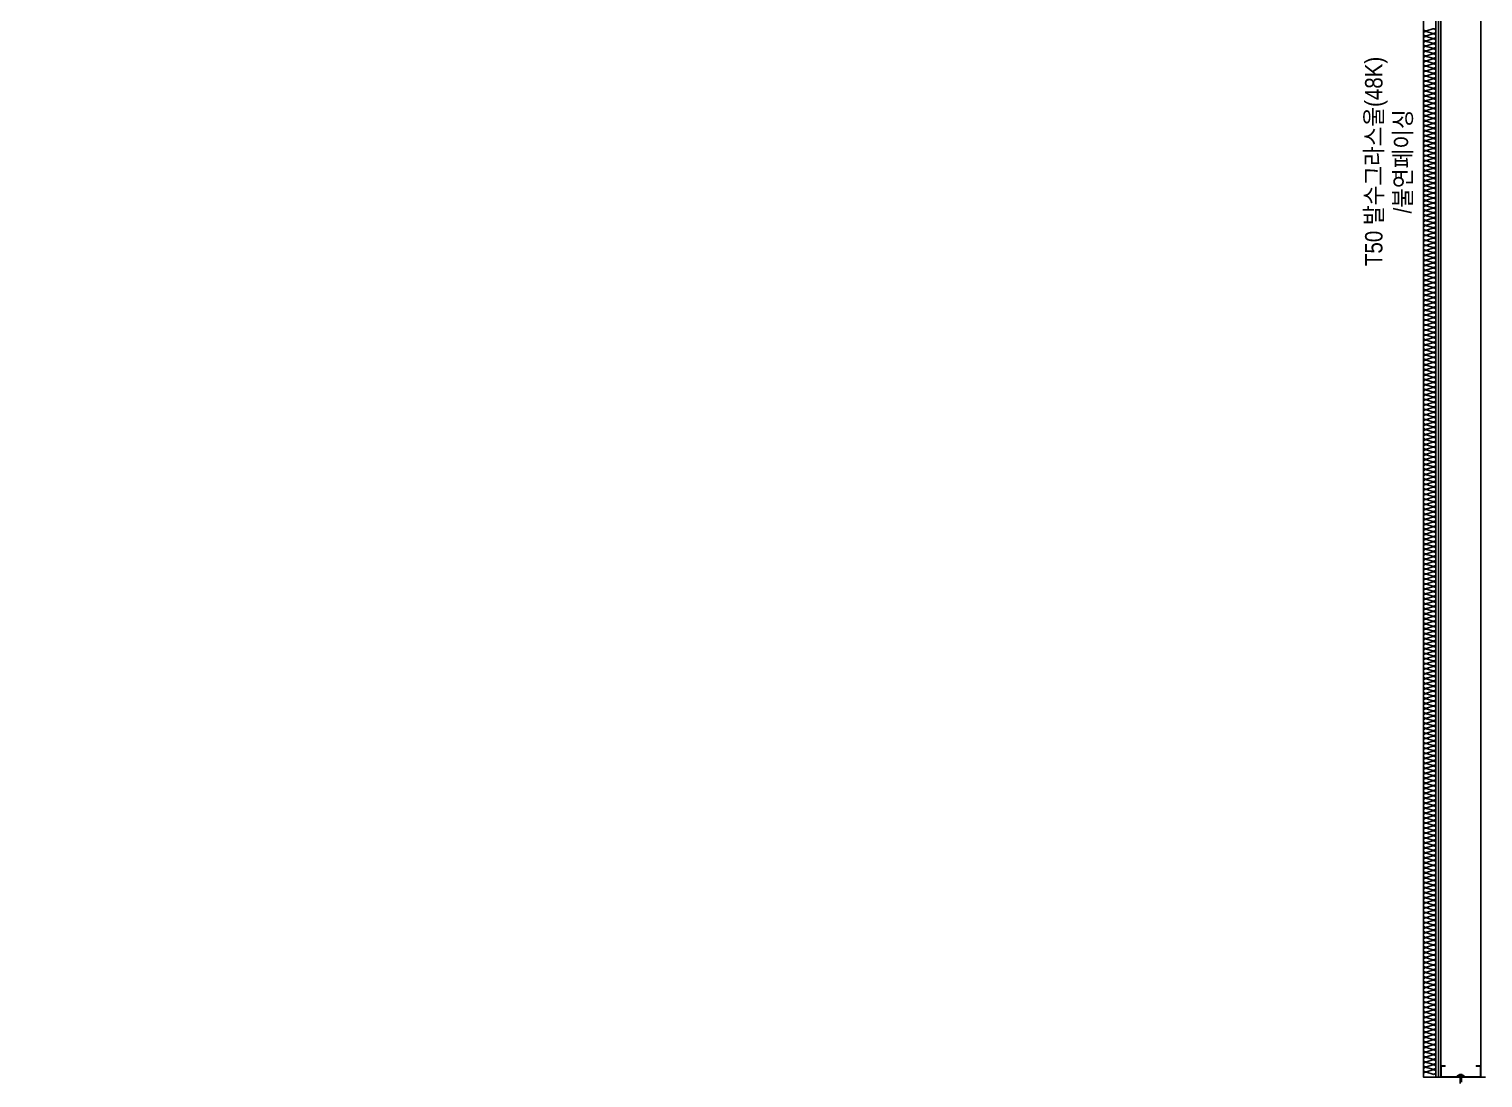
# Model space of a CAD drawing. Header units: millimetres. Extents: x 19868 to 801382, y -4805 to 85279.
# Drawn here: x 359638 to 365477, y 35025 to 39237 of the extents above; entities that cross this region are included whole.
import ezdxf
from ezdxf.enums import TextEntityAlignment as Align

# ---------------------------------------------------------------- set-up
doc = ezdxf.new("R2010")
doc.units = ezdxf.units.MM
doc.header["$LTSCALE"] = 250
for name, color, linetype in [('8입면선', 8, 'Continuous'), ('A-WALL-D', 7, 'Continuous'), ('GAGAM-DT', 7, 'Continuous'), ('ISL', 251, 'Continuous'), ('입면', 7, 'Continuous')]:
    doc.layers.add(name, color=color, linetype=linetype)
doc.layers.add('CK', color=221, linetype='Continuous', plot=False)
doc.layers.add('NOPLOT-단열', color=225, linetype='Continuous', plot=False)
doc.styles.add('Gdim', font='')
doc.styles.get('Gdim').set_extended_font_data('Dotum')

# ---------------------------------------------------------------- blocks, each defined once
blk = doc.blocks.new('*U118')
at = {"layer": '8입면선', "color": 8}
blk.add_line((3316397.6, 472011.4), (3316397.6, 480191.4), dxfattribs=at)
at = {"layer": 'A-WALL-D'}
for p, q in [((3316387.6, 480191.4), (3316387.6, 472011.4)), ((3316407.6, 472021.4), (3316407.6, 480191.4)), ((3316567.6, 472021.4), (3316567.6, 480191.4)), ((3316407.6, 472011.4), (3316387.6, 472011.4)), ((3316587.6, 472011.4), (3316567.6, 472011.4))]:
    blk.add_line(p, q, dxfattribs=at)
at = {"layer": 'CK', "linetype": 'Continuous'}
blk.add_line((3316472.9, 472011.4), (3316502.3, 472011.4), dxfattribs=at)
at = {"layer": 'GAGAM-DT', "color": 8}
for p, q in [((3316482.8, 472017.2), (3316482.8, 472020.7)), ((3316492.7, 472017.2), (3316482.8, 472017.2)), ((3316491.2, 472022.2), (3316484.3, 472022.2)), ((3316485.3, 472017.2), (3316485.3, 472022.2)), ((3316485.3, 472017.2), (3316485.3, 471985.8)), ((3316490.3, 472017.2), (3316490.3, 472022.2)), ((3316490.3, 472017.2), (3316490.3, 471991.3)), ((3316492.7, 472017.2), (3316492.7, 472020.7))]:
    blk.add_line(p, q, dxfattribs=at)
for centre, start, end in [((3316484.3, 472020.7), 90, 180), ((3316491.2, 472020.7), 0, 90)]:
    blk.add_arc(centre, 1.51, start, end, dxfattribs=at)
at = {"layer": '입면', "color": 6}
for p, q in [((3316425.4, 472056.4), (3316407.6, 472056.4)), ((3316407.6, 472056.4), (3316407.6, 472011.4)), ((3316408.8, 472012.6), (3316408.8, 472055.2)), ((3316408.8, 472055.2), (3316425.4, 472055.2)), ((3316425.4, 472055.2), (3316425.4, 472056.4)), ((3316567.6, 472056.4), (3316549.8, 472056.4)), ((3316549.8, 472056.4), (3316549.8, 472055.2)), ((3316549.8, 472055.2), (3316566.4, 472055.2)), ((3316566.4, 472055.2), (3316566.4, 472012.6)), ((3316567.6, 472011.4), (3316567.6, 472056.4)), ((3316407.6, 472011.4), (3316472.9, 472011.4)), ((3316472.4, 472012.6), (3316408.8, 472012.6)), ((3316477.4, 472018.5), (3316472.4, 472012.6)), ((3316472.9, 472011.4), (3316477.9, 472017.3)), ((3316497.8, 472018.5), (3316477.4, 472018.5)), ((3316477.9, 472017.3), (3316497.3, 472017.3)), ((3316497.3, 472017.3), (3316502.3, 472011.4)), ((3316502.8, 472012.6), (3316497.8, 472018.5)), ((3316502.3, 472011.4), (3316567.6, 472011.4)), ((3316566.4, 472012.6), (3316502.8, 472012.6))]:
    blk.add_line(p, q, dxfattribs=at)

msp = doc.modelspace()

# ---------------------------------------------------------------- linework, layer by layer
at = {"layer": 'ISL'}
msp.add_lwpolyline([(345088.2, 35028.9), (345138.2, 35028.9), (345138.2, 43298.9), (348338.2, 43298.9), (348338.2, 42178.9), (349438.2, 42178.9), (349438.2, 43298.9), (359438.2, 43298.9), (359438.2, 42378.9), (360338.2, 42378.9), (360338.2, 43298.9), (364438.2, 43298.9), (364438.2, 42378.9), (365238.2, 42378.9), (365238.2, 35028.9), (365288.2, 35028.9)], dxfattribs=at)
msp.add_lwpolyline([(365238.2, 39238.9, 0.509267), (365250.3, 39230.1), (365276.1, 39237.8, -1.372593), (365276.1, 39220.1), (365250.3, 39227.8, 0.509267), (365238.2, 39218.9, 0.509267), (365250.3, 39210.1), (365276.1, 39217.8, -1.372593), (365276.1, 39200.1), (365250.3, 39207.8, 0.509267), (365238.2, 39198.9, 0.509267), (365250.3, 39190.1), (365276.1, 39197.8, -1.372593), (365276.1, 39180.1), (365250.3, 39187.8, 0.509267), (365238.2, 39178.9, 0.509267), (365250.3, 39170.1), (365276.1, 39177.8, -1.372593), (365276.1, 39160.1), (365250.3, 39167.8, 0.509267), (365238.2, 39158.9, 0.509267), (365250.3, 39150.1), (365276.1, 39157.8, -1.372593), (365276.1, 39140.1), (365250.3, 39147.8, 0.509267), (365238.2, 39138.9, 0.509267), (365250.3, 39130.1), (365276.1, 39137.8, -1.372593), (365276.1, 39120.1), (365250.3, 39127.8, 0.509267), (365238.2, 39118.9, 0.509267), (365250.3, 39110.1), (365276.1, 39117.8, -1.372593), (365276.1, 39100.1), (365250.3, 39107.8, 0.509267), (365238.2, 39098.9, 0.509267), (365250.3, 39090.1), (365276.1, 39097.8, -1.372593), (365276.1, 39080.1), (365250.3, 39087.8, 0.509267), (365238.2, 39078.9, 0.509267), (365250.3, 39070.1), (365276.1, 39077.8, -1.372593), (365276.1, 39060.1), (365250.3, 39067.8, 0.509267), (365238.2, 39058.9, 0.509267), (365250.3, 39050.1), (365276.1, 39057.8, -1.372593), (365276.1, 39040.1), (365250.3, 39047.8, 0.509267), (365238.2, 39038.9, 0.509267), (365250.3, 39030.1), (365276.1, 39037.8, -1.372593), (365276.1, 39020.1), (365250.3, 39027.8, 0.509267), (365238.2, 39018.9, 0.509267), (365250.3, 39010.1), (365276.1, 39017.8, -1.372593), (365276.1, 39000.1), (365250.3, 39007.8, 0.509267), (365238.2, 38998.9, 0.509267), (365250.3, 38990.1), (365276.1, 38997.8, -1.372593), (365276.1, 38980.1), (365250.3, 38987.8, 0.509267), (365238.2, 38978.9, 0.509267), (365250.3, 38970.1), (365276.1, 38977.8, -1.372593), (365276.1, 38960.1), (365250.3, 38967.8, 0.509267), (365238.2, 38958.9, 0.509267), (365250.3, 38950.1), (365276.1, 38957.8, -1.372593), (365276.1, 38940.1), (365250.3, 38947.8, 0.509267), (365238.2, 38938.9, 0.509267), (365250.3, 38930.1), (365276.1, 38937.8, -1.372593), (365276.1, 38920.1), (365250.3, 38927.8, 0.509267), (365238.2, 38918.9, 0.509267), (365250.3, 38910.1), (365276.1, 38917.8, -1.372593), (365276.1, 38900.1), (365250.3, 38907.8, 0.509267), (365238.2, 38898.9, 0.509267), (365250.3, 38890.1), (365276.1, 38897.8, -1.372593), (365276.1, 38880.1), (365250.3, 38887.8, 0.509267), (365238.2, 38878.9, 0.509267), (365250.3, 38870.1), (365276.1, 38877.8, -1.372593), (365276.1, 38860.1), (365250.3, 38867.8, 0.509267), (365238.2, 38858.9, 0.509267), (365250.3, 38850.1), (365276.1, 38857.8, -1.372593), (365276.1, 38840.1), (365250.3, 38847.8, 0.509267), (365238.2, 38838.9, 0.509267), (365250.3, 38830.1), (365276.1, 38837.8, -1.372593), (365276.1, 38820.1), (365250.3, 38827.8, 0.509267), (365238.2, 38818.9, 0.509267), (365250.3, 38810.1), (365276.1, 38817.8, -1.372593), (365276.1, 38800.1), (365250.3, 38807.8, 0.509267), (365238.2, 38798.9, 0.509267), (365250.3, 38790.1), (365276.1, 38797.8, -1.372593), (365276.1, 38780.1), (365250.3, 38787.8, 0.509267), (365238.2, 38778.9, 0.509267), (365250.3, 38770.1), (365276.1, 38777.8, -1.372593), (365276.1, 38760.1), (365250.3, 38767.8, 0.509267), (365238.2, 38758.9, 0.509267), (365250.3, 38750.1), (365276.1, 38757.8, -1.372593), (365276.1, 38740.1), (365250.3, 38747.8, 0.509267), (365238.2, 38738.9, 0.509267), (365250.3, 38730.1), (365276.1, 38737.8, -1.372593), (365276.1, 38720.1), (365250.3, 38727.8, 0.509267), (365238.2, 38718.9, 0.509267), (365250.3, 38710.1), (365276.1, 38717.8, -1.372593), (365276.1, 38700.1), (365250.3, 38707.8, 0.509267), (365238.2, 38698.9, 0.509267), (365250.3, 38690.1), (365276.1, 38697.8, -1.372593), (365276.1, 38680.1), (365250.3, 38687.8, 0.509267), (365238.2, 38678.9, 0.509267), (365250.3, 38670.1), (365276.1, 38677.8, -1.372593), (365276.1, 38660.1), (365250.3, 38667.8, 0.509267), (365238.2, 38658.9, 0.509267), (365250.3, 38650.1), (365276.1, 38657.8, -1.372593), (365276.1, 38640.1), (365250.3, 38647.8, 0.509267), (365238.2, 38638.9, 0.509267), (365250.3, 38630.1), (365276.1, 38637.8, -1.372593), (365276.1, 38620.1), (365250.3, 38627.8, 0.509267), (365238.2, 38618.9, 0.509267), (365250.3, 38610.1), (365276.1, 38617.8, -1.372593), (365276.1, 38600.1), (365250.3, 38607.8, 0.509267), (365238.2, 38598.9, 0.509267), (365250.3, 38590.1), (365276.1, 38597.8, -1.372593), (365276.1, 38580.1), (365250.3, 38587.8, 0.509267), (365238.2, 38578.9, 0.509267), (365250.3, 38570.1), (365276.1, 38577.8, -1.372593), (365276.1, 38560.1), (365250.3, 38567.8, 0.509267), (365238.2, 38558.9, 0.509267), (365250.3, 38550.1), (365276.1, 38557.8, -1.372593), (365276.1, 38540.1), (365250.3, 38547.8, 0.509267), (365238.2, 38538.9, 0.509267), (365250.3, 38530.1), (365276.1, 38537.8, -1.372593), (365276.1, 38520.1), (365250.3, 38527.8, 0.509267), (365238.2, 38518.9, 0.509267), (365250.3, 38510.1), (365276.1, 38517.8, -1.372593), (365276.1, 38500.1), (365250.3, 38507.8, 0.509267), (365238.2, 38498.9, 0.509267), (365250.3, 38490.1), (365276.1, 38497.8, -1.372593), (365276.1, 38480.1), (365250.3, 38487.8, 0.509267), (365238.2, 38478.9, 0.509267), (365250.3, 38470.1), (365276.1, 38477.8, -1.372593), (365276.1, 38460.1), (365250.3, 38467.8, 0.509267), (365238.2, 38458.9, 0.509267), (365250.3, 38450.1), (365276.1, 38457.8, -1.372593), (365276.1, 38440.1), (365250.3, 38447.8, 0.509267), (365238.2, 38438.9, 0.509267), (365250.3, 38430.1), (365276.1, 38437.8, -1.372593), (365276.1, 38420.1), (365250.3, 38427.8, 0.509267), (365238.2, 38418.9, 0.509267), (365250.3, 38410.1), (365276.1, 38417.8, -1.372593), (365276.1, 38400.1), (365250.3, 38407.8, 0.509267), (365238.2, 38398.9, 0.509267), (365250.3, 38390.1), (365276.1, 38397.8, -1.372593), (365276.1, 38380.1), (365250.3, 38387.8, 0.509267), (365238.2, 38378.9, 0.509267), (365250.3, 38370.1), (365276.1, 38377.8, -1.372593), (365276.1, 38360.1), (365250.3, 38367.8, 0.509267), (365238.2, 38358.9, 0.509267), (365250.3, 38350.1), (365276.1, 38357.8, -1.372593), (365276.1, 38340.1), (365250.3, 38347.8, 0.509267), (365238.2, 38338.9, 0.509267), (365250.3, 38330.1), (365276.1, 38337.8, -1.372593), (365276.1, 38320.1), (365250.3, 38327.8, 0.509267), (365238.2, 38318.9, 0.509267), (365250.3, 38310.1), (365276.1, 38317.8, -1.372593), (365276.1, 38300.1), (365250.3, 38307.8, 0.509267), (365238.2, 38298.9, 0.509267), (365250.3, 38290.1), (365276.1, 38297.8, -1.372593), (365276.1, 38280.1), (365250.3, 38287.8, 0.509267), (365238.2, 38278.9, 0.509267), (365250.3, 38270.1), (365276.1, 38277.8, -1.372593), (365276.1, 38260.1), (365250.3, 38267.8, 0.509267), (365238.2, 38258.9, 0.509267), (365250.3, 38250.1), (365276.1, 38257.8, -1.372593), (365276.1, 38240.1), (365250.3, 38247.8, 0.509267), (365238.2, 38238.9, 0.509267), (365250.3, 38230.1), (365276.1, 38237.8, -1.372593), (365276.1, 38220.1), (365250.3, 38227.8, 0.509267), (365238.2, 38218.9, 0.509267), (365250.3, 38210.1), (365276.1, 38217.8, -1.372593), (365276.1, 38200.1), (365250.3, 38207.8, 0.509267), (365238.2, 38198.9, 0.509267), (365250.3, 38190.1), (365276.1, 38197.8, -1.372593), (365276.1, 38180.1), (365250.3, 38187.8, 0.509267), (365238.2, 38178.9, 0.509267), (365250.3, 38170.1), (365276.1, 38177.8, -1.372593), (365276.1, 38160.1), (365250.3, 38167.8, 0.509267), (365238.2, 38158.9, 0.509267), (365250.3, 38150.1), (365276.1, 38157.8, -1.372593), (365276.1, 38140.1), (365250.3, 38147.8, 0.509267), (365238.2, 38138.9, 0.509267), (365250.3, 38130.1), (365276.1, 38137.8, -1.372593), (365276.1, 38120.1), (365250.3, 38127.8, 0.509267), (365238.2, 38118.9, 0.509267), (365250.3, 38110.1), (365276.1, 38117.8, -1.372593), (365276.1, 38100.1), (365250.3, 38107.8, 0.509267), (365238.2, 38098.9, 0.509267), (365250.3, 38090.1), (365276.1, 38097.8, -1.372593), (365276.1, 38080.1), (365250.3, 38087.8, 0.509267), (365238.2, 38078.9, 0.509267), (365250.3, 38070.1), (365276.1, 38077.8, -1.372593), (365276.1, 38060.1), (365250.3, 38067.8, 0.509267), (365238.2, 38058.9, 0.509267), (365250.3, 38050.1), (365276.1, 38057.8, -1.372593), (365276.1, 38040.1), (365250.3, 38047.8, 0.509267), (365238.2, 38038.9, 0.509267), (365250.3, 38030.1), (365276.1, 38037.8, -1.372593), (365276.1, 38020.1), (365250.3, 38027.8, 0.509267), (365238.2, 38018.9, 0.509267), (365250.3, 38010.1), (365276.1, 38017.8, -1.372593), (365276.1, 38000.1), (365250.3, 38007.8, 0.509267), (365238.2, 37998.9, 0.509267), (365250.3, 37990.1), (365276.1, 37997.8, -1.372593), (365276.1, 37980.1), (365250.3, 37987.8, 0.509267), (365238.2, 37978.9, 0.509267), (365250.3, 37970.1), (365276.1, 37977.8, -1.372593), (365276.1, 37960.1), (365250.3, 37967.8, 0.509267), (365238.2, 37958.9, 0.509267), (365250.3, 37950.1), (365276.1, 37957.8, -1.372593), (365276.1, 37940.1), (365250.3, 37947.8, 0.509267), (365238.2, 37938.9, 0.509267), (365250.3, 37930.1), (365276.1, 37937.8, -1.372593), (365276.1, 37920.1), (365250.3, 37927.8, 0.509267), (365238.2, 37918.9, 0.509267), (365250.3, 37910.1), (365276.1, 37917.8, -1.372593), (365276.1, 37900.1), (365250.3, 37907.8, 0.509267), (365238.2, 37898.9, 0.509267), (365250.3, 37890.1), (365276.1, 37897.8, -1.372593), (365276.1, 37880.1), (365250.3, 37887.8, 0.509267), (365238.2, 37878.9, 0.509267), (365250.3, 37870.1), (365276.1, 37877.8, -1.372593), (365276.1, 37860.1), (365250.3, 37867.8, 0.509267), (365238.2, 37858.9, 0.509267), (365250.3, 37850.1), (365276.1, 37857.8, -1.372593), (365276.1, 37840.1), (365250.3, 37847.8, 0.509267), (365238.2, 37838.9, 0.509267), (365250.3, 37830.1), (365276.1, 37837.8, -1.372593), (365276.1, 37820.1), (365250.3, 37827.8, 0.509267), (365238.2, 37818.9, 0.509267), (365250.3, 37810.1), (365276.1, 37817.8, -1.372593), (365276.1, 37800.1), (365250.3, 37807.8, 0.509267), (365238.2, 37798.9, 0.509267), (365250.3, 37790.1), (365276.1, 37797.8, -1.372593), (365276.1, 37780.1), (365250.3, 37787.8, 0.509267), (365238.2, 37778.9, 0.509267), (365250.3, 37770.1), (365276.1, 37777.8, -1.372593), (365276.1, 37760.1), (365250.3, 37767.8, 0.509267), (365238.2, 37758.9, 0.509267), (365250.3, 37750.1), (365276.1, 37757.8, -1.372593), (365276.1, 37740.1), (365250.3, 37747.8, 0.509267), (365238.2, 37738.9, 0.509267), (365250.3, 37730.1), (365276.1, 37737.8, -1.372593), (365276.1, 37720.1), (365250.3, 37727.8, 0.509267), (365238.2, 37718.9, 0.509267), (365250.3, 37710.1), (365276.1, 37717.8, -1.372593), (365276.1, 37700.1), (365250.3, 37707.8, 0.509267), (365238.2, 37698.9, 0.509267), (365250.3, 37690.1), (365276.1, 37697.8, -1.372593), (365276.1, 37680.1), (365250.3, 37687.8, 0.509267), (365238.2, 37678.9, 0.509267), (365250.3, 37670.1), (365276.1, 37677.8, -1.372593), (365276.1, 37660.1), (365250.3, 37667.8, 0.509267), (365238.2, 37658.9, 0.509267), (365250.3, 37650.1), (365276.1, 37657.8, -1.372593), (365276.1, 37640.1), (365250.3, 37647.8, 0.509267), (365238.2, 37638.9, 0.509267), (365250.3, 37630.1), (365276.1, 37637.8, -1.372593), (365276.1, 37620.1), (365250.3, 37627.8, 0.509267), (365238.2, 37618.9, 0.509267), (365250.3, 37610.1), (365276.1, 37617.8, -1.372593), (365276.1, 37600.1), (365250.3, 37607.8, 0.509267), (365238.2, 37598.9, 0.509267), (365250.3, 37590.1), (365276.1, 37597.8, -1.372593), (365276.1, 37580.1), (365250.3, 37587.8, 0.509267), (365238.2, 37578.9, 0.509267), (365250.3, 37570.1), (365276.1, 37577.8, -1.372593), (365276.1, 37560.1), (365250.3, 37567.8, 0.509267), (365238.2, 37558.9, 0.509267), (365250.3, 37550.1), (365276.1, 37557.8, -1.372593), (365276.1, 37540.1), (365250.3, 37547.8, 0.509267), (365238.2, 37538.9, 0.509267), (365250.3, 37530.1), (365276.1, 37537.8, -1.372593), (365276.1, 37520.1), (365250.3, 37527.8, 0.509267), (365238.2, 37518.9, 0.509267), (365250.3, 37510.1), (365276.1, 37517.8, -1.372593), (365276.1, 37500.1), (365250.3, 37507.8, 0.509267), (365238.2, 37498.9, 0.509267), (365250.3, 37490.1), (365276.1, 37497.8, -1.372593), (365276.1, 37480.1), (365250.3, 37487.8, 0.509267), (365238.2, 37478.9, 0.509267), (365250.3, 37470.1), (365276.1, 37477.8, -1.372593), (365276.1, 37460.1), (365250.3, 37467.8, 0.509267), (365238.2, 37458.9, 0.509267), (365250.3, 37450.1), (365276.1, 37457.8, -1.372593), (365276.1, 37440.1), (365250.3, 37447.8, 0.509267), (365238.2, 37438.9, 0.509267), (365250.3, 37430.1), (365276.1, 37437.8, -1.372593), (365276.1, 37420.1), (365250.3, 37427.8, 0.509267), (365238.2, 37418.9, 0.509267), (365250.3, 37410.1), (365276.1, 37417.8, -1.372593), (365276.1, 37400.1), (365250.3, 37407.8, 0.509267), (365238.2, 37398.9, 0.509267), (365250.3, 37390.1), (365276.1, 37397.8, -1.372593), (365276.1, 37380.1), (365250.3, 37387.8, 0.509267), (365238.2, 37378.9, 0.509267), (365250.3, 37370.1), (365276.1, 37377.8, -1.372593), (365276.1, 37360.1), (365250.3, 37367.8, 0.509267), (365238.2, 37358.9, 0.509267), (365250.3, 37350.1), (365276.1, 37357.8, -1.372593), (365276.1, 37340.1), (365250.3, 37347.8, 0.509267), (365238.2, 37338.9, 0.509267), (365250.3, 37330.1), (365276.1, 37337.8, -1.372593), (365276.1, 37320.1), (365250.3, 37327.8, 0.509267), (365238.2, 37318.9, 0.509267), (365250.3, 37310.1), (365276.1, 37317.8, -1.372593), (365276.1, 37300.1), (365250.3, 37307.8, 0.509267), (365238.2, 37298.9, 0.509267), (365250.3, 37290.1), (365276.1, 37297.8, -1.372593), (365276.1, 37280.1), (365250.3, 37287.8, 0.509267), (365238.2, 37278.9, 0.509267), (365250.3, 37270.1), (365276.1, 37277.8, -1.372593), (365276.1, 37260.1), (365250.3, 37267.8, 0.509267), (365238.2, 37258.9, 0.509267), (365250.3, 37250.1), (365276.1, 37257.8, -1.372593), (365276.1, 37240.1), (365250.3, 37247.8, 0.509267), (365238.2, 37238.9, 0.509267), (365250.3, 37230.1), (365276.1, 37237.8, -1.372593), (365276.1, 37220.1), (365250.3, 37227.8, 0.509267), (365238.2, 37218.9, 0.509267), (365250.3, 37210.1), (365276.1, 37217.8, -1.372593), (365276.1, 37200.1), (365250.3, 37207.8, 0.509267), (365238.2, 37198.9, 0.509267), (365250.3, 37190.1), (365276.1, 37197.8, -1.372593), (365276.1, 37180.1), (365250.3, 37187.8, 0.509267), (365238.2, 37178.9, 0.509267), (365250.3, 37170.1), (365276.1, 37177.8, -1.372593), (365276.1, 37160.1), (365250.3, 37167.8, 0.509267), (365238.2, 37158.9, 0.509267), (365250.3, 37150.1), (365276.1, 37157.8, -1.372593), (365276.1, 37140.1), (365250.3, 37147.8, 0.509267), (365238.2, 37138.9, 0.509267), (365250.3, 37130.1), (365276.1, 37137.8, -1.372593), (365276.1, 37120.1), (365250.3, 37127.8, 0.509267), (365238.2, 37118.9, 0.509267), (365250.3, 37110.1), (365276.1, 37117.8, -1.372593), (365276.1, 37100.1), (365250.3, 37107.8, 0.509267), (365238.2, 37098.9, 0.509267), (365250.3, 37090.1), (365276.1, 37097.8, -1.372593), (365276.1, 37080.1), (365250.3, 37087.8, 0.509267), (365238.2, 37078.9, 0.509267), (365250.3, 37070.1), (365276.1, 37077.8, -1.372593), (365276.1, 37060.1), (365250.3, 37067.8, 0.509267), (365238.2, 37058.9, 0.509267), (365250.3, 37050.1), (365276.1, 37057.8, -1.372593), (365276.1, 37040.1), (365250.3, 37047.8, 0.509267), (365238.2, 37038.9, 0.509267), (365250.3, 37030.1), (365276.1, 37037.8, -1.372593), (365276.1, 37020.1), (365250.3, 37027.8, 0.509267), (365238.2, 37018.9, 0.509267), (365250.3, 37010.1), (365276.1, 37017.8, -1.372593), (365276.1, 37000.1), (365250.3, 37007.8, 0.509267), (365238.2, 36998.9, 0.509267), (365250.3, 36990.1), (365276.1, 36997.8, -1.372593), (365276.1, 36980.1), (365250.3, 36987.8, 0.509267), (365238.2, 36978.9, 0.509267), (365250.3, 36970.1), (365276.1, 36977.8, -1.372593), (365276.1, 36960.1), (365250.3, 36967.8, 0.509267), (365238.2, 36958.9, 0.509267), (365250.3, 36950.1), (365276.1, 36957.8, -1.372593), (365276.1, 36940.1), (365250.3, 36947.8, 0.509267), (365238.2, 36938.9, 0.509267), (365250.3, 36930.1), (365276.1, 36937.8, -1.372593), (365276.1, 36920.1), (365250.3, 36927.8, 0.509267), (365238.2, 36918.9, 0.509267), (365250.3, 36910.1), (365276.1, 36917.8, -1.372593), (365276.1, 36900.1), (365250.3, 36907.8, 0.509267), (365238.2, 36898.9, 0.509267), (365250.3, 36890.1), (365276.1, 36897.8, -1.372593), (365276.1, 36880.1), (365250.3, 36887.8, 0.509267), (365238.2, 36878.9, 0.509267), (365250.3, 36870.1), (365276.1, 36877.8, -1.372593), (365276.1, 36860.1), (365250.3, 36867.8, 0.509267), (365238.2, 36858.9, 0.509267), (365250.3, 36850.1), (365276.1, 36857.8, -1.372593), (365276.1, 36840.1), (365250.3, 36847.8, 0.509267), (365238.2, 36838.9, 0.509267), (365250.3, 36830.1), (365276.1, 36837.8, -1.372593), (365276.1, 36820.1), (365250.3, 36827.8, 0.509267), (365238.2, 36818.9, 0.509267), (365250.3, 36810.1), (365276.1, 36817.8, -1.372593), (365276.1, 36800.1), (365250.3, 36807.8, 0.509267), (365238.2, 36798.9, 0.509267), (365250.3, 36790.1), (365276.1, 36797.8, -1.372593), (365276.1, 36780.1), (365250.3, 36787.8, 0.509267), (365238.2, 36778.9, 0.509267), (365250.3, 36770.1), (365276.1, 36777.8, -1.372593), (365276.1, 36760.1), (365250.3, 36767.8, 0.509267), (365238.2, 36758.9, 0.509267), (365250.3, 36750.1), (365276.1, 36757.8, -1.372593), (365276.1, 36740.1), (365250.3, 36747.8, 0.509267), (365238.2, 36738.9, 0.509267), (365250.3, 36730.1), (365276.1, 36737.8, -1.372593), (365276.1, 36720.1), (365250.3, 36727.8, 0.509267), (365238.2, 36718.9, 0.509267), (365250.3, 36710.1), (365276.1, 36717.8, -1.372593), (365276.1, 36700.1), (365250.3, 36707.8, 0.509267), (365238.2, 36698.9, 0.509267), (365250.3, 36690.1), (365276.1, 36697.8, -1.372593), (365276.1, 36680.1), (365250.3, 36687.8, 0.509267), (365238.2, 36678.9, 0.509267), (365250.3, 36670.1), (365276.1, 36677.8, -1.372593), (365276.1, 36660.1), (365250.3, 36667.8, 0.509267), (365238.2, 36658.9, 0.509267), (365250.3, 36650.1), (365276.1, 36657.8, -1.372593), (365276.1, 36640.1), (365250.3, 36647.8, 0.509267), (365238.2, 36638.9, 0.509267), (365250.3, 36630.1), (365276.1, 36637.8, -1.372593), (365276.1, 36620.1), (365250.3, 36627.8, 0.509267), (365238.2, 36618.9, 0.509267), (365250.3, 36610.1), (365276.1, 36617.8, -1.372593), (365276.1, 36600.1), (365250.3, 36607.8, 0.509267), (365238.2, 36598.9, 0.509267), (365250.3, 36590.1), (365276.1, 36597.8, -1.372593), (365276.1, 36580.1), (365250.3, 36587.8, 0.509267), (365238.2, 36578.9, 0.509267), (365250.3, 36570.1), (365276.1, 36577.8, -1.372593), (365276.1, 36560.1), (365250.3, 36567.8, 0.509267), (365238.2, 36558.9, 0.509267), (365250.3, 36550.1), (365276.1, 36557.8, -1.372593), (365276.1, 36540.1), (365250.3, 36547.8, 0.509267), (365238.2, 36538.9, 0.509267), (365250.3, 36530.1), (365276.1, 36537.8, -1.372593), (365276.1, 36520.1), (365250.3, 36527.8, 0.509267), (365238.2, 36518.9, 0.509267), (365250.3, 36510.1), (365276.1, 36517.8, -1.372593), (365276.1, 36500.1), (365250.3, 36507.8, 0.509267), (365238.2, 36498.9, 0.509267), (365250.3, 36490.1), (365276.1, 36497.8, -1.372593), (365276.1, 36480.1), (365250.3, 36487.8, 0.509267), (365238.2, 36478.9, 0.509267), (365250.3, 36470.1), (365276.1, 36477.8, -1.372593), (365276.1, 36460.1), (365250.3, 36467.8, 0.509267), (365238.2, 36458.9, 0.509267), (365250.3, 36450.1), (365276.1, 36457.8, -1.372593), (365276.1, 36440.1), (365250.3, 36447.8, 0.509267), (365238.2, 36438.9, 0.509267), (365250.3, 36430.1), (365276.1, 36437.8, -1.372593), (365276.1, 36420.1), (365250.3, 36427.8, 0.509267), (365238.2, 36418.9, 0.509267), (365250.3, 36410.1), (365276.1, 36417.8, -1.372593), (365276.1, 36400.1), (365250.3, 36407.8, 0.509267), (365238.2, 36398.9, 0.509267), (365250.3, 36390.1), (365276.1, 36397.8, -1.372593), (365276.1, 36380.1), (365250.3, 36387.8, 0.509267), (365238.2, 36378.9, 0.509267), (365250.3, 36370.1), (365276.1, 36377.8, -1.372593), (365276.1, 36360.1), (365250.3, 36367.8, 0.509267), (365238.2, 36358.9, 0.509267), (365250.3, 36350.1), (365276.1, 36357.8, -1.372593), (365276.1, 36340.1), (365250.3, 36347.8, 0.509267), (365238.2, 36338.9, 0.509267), (365250.3, 36330.1), (365276.1, 36337.8, -1.372593), (365276.1, 36320.1), (365250.3, 36327.8, 0.509267), (365238.2, 36318.9, 0.509267), (365250.3, 36310.1), (365276.1, 36317.8, -1.372593), (365276.1, 36300.1), (365250.3, 36307.8, 0.509267), (365238.2, 36298.9, 0.509267), (365250.3, 36290.1), (365276.1, 36297.8, -1.372593), (365276.1, 36280.1), (365250.3, 36287.8, 0.509267), (365238.2, 36278.9, 0.509267), (365250.3, 36270.1), (365276.1, 36277.8, -1.372593), (365276.1, 36260.1), (365250.3, 36267.8, 0.509267), (365238.2, 36258.9, 0.509267), (365250.3, 36250.1), (365276.1, 36257.8, -1.372593), (365276.1, 36240.1), (365250.3, 36247.8, 0.509267), (365238.2, 36238.9, 0.509267), (365250.3, 36230.1), (365276.1, 36237.8, -1.372593), (365276.1, 36220.1), (365250.3, 36227.8, 0.509267), (365238.2, 36218.9, 0.509267), (365250.3, 36210.1), (365276.1, 36217.8, -1.372593), (365276.1, 36200.1), (365250.3, 36207.8, 0.509267), (365238.2, 36198.9, 0.509267), (365250.3, 36190.1), (365276.1, 36197.8, -1.372593), (365276.1, 36180.1), (365250.3, 36187.8, 0.509267), (365238.2, 36178.9, 0.509267), (365250.3, 36170.1), (365276.1, 36177.8, -1.372593), (365276.1, 36160.1), (365250.3, 36167.8, 0.509267), (365238.2, 36158.9, 0.509267), (365250.3, 36150.1), (365276.1, 36157.8, -1.372593), (365276.1, 36140.1), (365250.3, 36147.8, 0.509267), (365238.2, 36138.9, 0.509267), (365250.3, 36130.1), (365276.1, 36137.8, -1.372593), (365276.1, 36120.1), (365250.3, 36127.8, 0.509267), (365238.2, 36118.9, 0.509267), (365250.3, 36110.1), (365276.1, 36117.8, -1.372593), (365276.1, 36100.1), (365250.3, 36107.8, 0.509267), (365238.2, 36098.9, 0.509267), (365250.3, 36090.1), (365276.1, 36097.8, -1.372593), (365276.1, 36080.1), (365250.3, 36087.8, 0.509267), (365238.2, 36078.9, 0.509267), (365250.3, 36070.1), (365276.1, 36077.8, -1.372593), (365276.1, 36060.1), (365250.3, 36067.8, 0.509267), (365238.2, 36058.9, 0.509267), (365250.3, 36050.1), (365276.1, 36057.8, -1.372593), (365276.1, 36040.1), (365250.3, 36047.8, 0.509267), (365238.2, 36038.9, 0.509267), (365250.3, 36030.1), (365276.1, 36037.8, -1.372593), (365276.1, 36020.1), (365250.3, 36027.8, 0.509267), (365238.2, 36018.9, 0.509267), (365250.3, 36010.1), (365276.1, 36017.8, -1.372593), (365276.1, 36000.1), (365250.3, 36007.8, 0.509267), (365238.2, 35998.9, 0.509267), (365250.3, 35990.1), (365276.1, 35997.8, -1.372593), (365276.1, 35980.1), (365250.3, 35987.8, 0.509267), (365238.2, 35978.9, 0.509267), (365250.3, 35970.1), (365276.1, 35977.8, -1.372593), (365276.1, 35960.1), (365250.3, 35967.8, 0.509267), (365238.2, 35958.9, 0.509267), (365250.3, 35950.1), (365276.1, 35957.8, -1.372593), (365276.1, 35940.1), (365250.3, 35947.8, 0.509267), (365238.2, 35938.9, 0.509267), (365250.3, 35930.1), (365276.1, 35937.8, -1.372593), (365276.1, 35920.1), (365250.3, 35927.8, 0.509267), (365238.2, 35918.9, 0.509267), (365250.3, 35910.1), (365276.1, 35917.8, -1.372593), (365276.1, 35900.1), (365250.3, 35907.8, 0.509267), (365238.2, 35898.9, 0.509267), (365250.3, 35890.1), (365276.1, 35897.8, -1.372593), (365276.1, 35880.1), (365250.3, 35887.8, 0.509267), (365238.2, 35878.9, 0.509267), (365250.3, 35870.1), (365276.1, 35877.8, -1.372593), (365276.1, 35860.1), (365250.3, 35867.8, 0.509267), (365238.2, 35858.9, 0.509267), (365250.3, 35850.1), (365276.1, 35857.8, -1.372593), (365276.1, 35840.1), (365250.3, 35847.8, 0.509267), (365238.2, 35838.9, 0.509267), (365250.3, 35830.1), (365276.1, 35837.8, -1.372593), (365276.1, 35820.1), (365250.3, 35827.8, 0.509267), (365238.2, 35818.9, 0.509267), (365250.3, 35810.1), (365276.1, 35817.8, -1.372593), (365276.1, 35800.1), (365250.3, 35807.8, 0.509267), (365238.2, 35798.9, 0.509267), (365250.3, 35790.1), (365276.1, 35797.8, -1.372593), (365276.1, 35780.1), (365250.3, 35787.8, 0.509267), (365238.2, 35778.9, 0.509267), (365250.3, 35770.1), (365276.1, 35777.8, -1.372593), (365276.1, 35760.1), (365250.3, 35767.8, 0.509267), (365238.2, 35758.9, 0.509267), (365250.3, 35750.1), (365276.1, 35757.8, -1.372593), (365276.1, 35740.1), (365250.3, 35747.8, 0.509267), (365238.2, 35738.9, 0.509267), (365250.3, 35730.1), (365276.1, 35737.8, -1.372593), (365276.1, 35720.1), (365250.3, 35727.8, 0.509267), (365238.2, 35718.9, 0.509267), (365250.3, 35710.1), (365276.1, 35717.8, -1.372593), (365276.1, 35700.1), (365250.3, 35707.8, 0.509267), (365238.2, 35698.9, 0.509267), (365250.3, 35690.1), (365276.1, 35697.8, -1.372593), (365276.1, 35680.1), (365250.3, 35687.8, 0.509267), (365238.2, 35678.9, 0.509267), (365250.3, 35670.1), (365276.1, 35677.8, -1.372593), (365276.1, 35660.1), (365250.3, 35667.8, 0.509267), (365238.2, 35658.9, 0.509267), (365250.3, 35650.1), (365276.1, 35657.8, -1.372593), (365276.1, 35640.1), (365250.3, 35647.8, 0.509267), (365238.2, 35638.9, 0.509267), (365250.3, 35630.1), (365276.1, 35637.8, -1.372593), (365276.1, 35620.1), (365250.3, 35627.8, 0.509267), (365238.2, 35618.9, 0.509267), (365250.3, 35610.1), (365276.1, 35617.8, -1.372593), (365276.1, 35600.1), (365250.3, 35607.8, 0.509267), (365238.2, 35598.9, 0.509267), (365250.3, 35590.1), (365276.1, 35597.8, -1.372593), (365276.1, 35580.1), (365250.3, 35587.8, 0.509267), (365238.2, 35578.9, 0.509267), (365250.3, 35570.1), (365276.1, 35577.8, -1.372593), (365276.1, 35560.1), (365250.3, 35567.8, 0.509267), (365238.2, 35558.9, 0.509267), (365250.3, 35550.1), (365276.1, 35557.8, -1.372593), (365276.1, 35540.1), (365250.3, 35547.8, 0.509267), (365238.2, 35538.9, 0.509267), (365250.3, 35530.1), (365276.1, 35537.8, -1.372593), (365276.1, 35520.1), (365250.3, 35527.8, 0.509267), (365238.2, 35518.9, 0.509267), (365250.3, 35510.1), (365276.1, 35517.8, -1.372593), (365276.1, 35500.1), (365250.3, 35507.8, 0.509267), (365238.2, 35498.9, 0.509267), (365250.3, 35490.1), (365276.1, 35497.8, -1.372593), (365276.1, 35480.1), (365250.3, 35487.8, 0.509267), (365238.2, 35478.9, 0.509267), (365250.3, 35470.1), (365276.1, 35477.8, -1.372593), (365276.1, 35460.1), (365250.3, 35467.8, 0.509267), (365238.2, 35458.9, 0.509267), (365250.3, 35450.1), (365276.1, 35457.8, -1.372593), (365276.1, 35440.1), (365250.3, 35447.8, 0.509267), (365238.2, 35438.9, 0.509267), (365250.3, 35430.1), (365276.1, 35437.8, -1.372593), (365276.1, 35420.1), (365250.3, 35427.8, 0.509267), (365238.2, 35418.9, 0.509267), (365250.3, 35410.1), (365276.1, 35417.8, -1.372593), (365276.1, 35400.1), (365250.3, 35407.8, 0.509267), (365238.2, 35398.9, 0.509267), (365250.3, 35390.1), (365276.1, 35397.8, -1.372593), (365276.1, 35380.1), (365250.3, 35387.8, 0.509267), (365238.2, 35378.9, 0.509267), (365250.3, 35370.1), (365276.1, 35377.8, -1.372593), (365276.1, 35360.1), (365250.3, 35367.8, 0.509267), (365238.2, 35358.9, 0.509267), (365250.3, 35350.1), (365276.1, 35357.8, -1.372593), (365276.1, 35340.1), (365250.3, 35347.8, 0.509267), (365238.2, 35338.9, 0.509267), (365250.3, 35330.1), (365276.1, 35337.8, -1.372593), (365276.1, 35320.1), (365250.3, 35327.8, 0.509267), (365238.2, 35318.9, 0.509267), (365250.3, 35310.1), (365276.1, 35317.8, -1.372593), (365276.1, 35300.1), (365250.3, 35307.8, 0.509267), (365238.2, 35298.9, 0.509267), (365250.3, 35290.1), (365276.1, 35297.8, -1.372593), (365276.1, 35280.1), (365250.3, 35287.8, 0.509267), (365238.2, 35278.9, 0.509267), (365250.3, 35270.1), (365276.1, 35277.8, -1.372593), (365276.1, 35260.1), (365250.3, 35267.8, 0.509267), (365238.2, 35258.9, 0.509267), (365250.3, 35250.1), (365276.1, 35257.8, -1.372593), (365276.1, 35240.1), (365250.3, 35247.8, 0.509267), (365238.2, 35238.9, 0.509267), (365250.3, 35230.1), (365276.1, 35237.8, -1.372593), (365276.1, 35220.1), (365250.3, 35227.8, 0.509267), (365238.2, 35218.9, 0.509267), (365250.3, 35210.1), (365276.1, 35217.8, -1.372593), (365276.1, 35200.1), (365250.3, 35207.8, 0.509267), (365238.2, 35198.9, 0.509267), (365250.3, 35190.1), (365276.1, 35197.8, -1.372593), (365276.1, 35180.1), (365250.3, 35187.8, 0.509267), (365238.2, 35178.9, 0.509267), (365250.3, 35170.1), (365276.1, 35177.8, -1.372593), (365276.1, 35160.1), (365250.3, 35167.8, 0.509267), (365238.2, 35158.9, 0.509267), (365250.3, 35150.1), (365276.1, 35157.8, -1.372593), (365276.1, 35140.1), (365250.3, 35147.8, 0.509267), (365238.2, 35138.9, 0.509267), (365250.3, 35130.1), (365276.1, 35137.8, -1.372593), (365276.1, 35120.1), (365250.3, 35127.8, 0.509267), (365238.2, 35118.9, 0.509267), (365250.3, 35110.1), (365276.1, 35117.8, -1.372593), (365276.1, 35100.1), (365250.3, 35107.8, 0.509267), (365238.2, 35098.9, 0.509267), (365250.3, 35090.1), (365276.1, 35097.8, -1.372593), (365276.1, 35080.1), (365250.3, 35087.8, 0.509267), (365238.2, 35078.9, 0.509267), (365250.3, 35070.1), (365276.1, 35077.8, -1.372593), (365276.1, 35060.1), (365250.3, 35067.8, 0.509267), (365238.2, 35058.9, 0.509267), (365250.3, 35050.1), (365276.1, 35057.8, -1.372593), (365276.1, 35040.1), (365250.3, 35047.8, 0.509267), (365238.2, 35038.9)], format="xyb", dxfattribs=at)

# ---------------------------------------------------------------- block references
at = {"layer": 'A-WALL-D'}
msp.add_blockref('*U118', (-2951099.4, -436982.5), dxfattribs=at)

# ---------------------------------------------------------------- texts
at = {"layer": 'NOPLOT-단열', "style": 'Gdim', "width": 0.9}
for s, p in [('T50 발수그라스울(48K)', (365038.8, 38705.8)), ('/불연페이싱', (365155.3, 38705.8))]:
    msp.add_text(s, height=70, rotation=90, dxfattribs=at).set_placement(p, align=Align.MIDDLE_CENTER)

doc.saveas('drawing.dxf')
